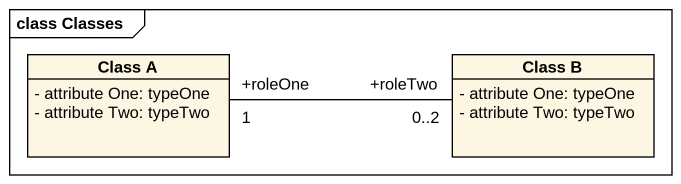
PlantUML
@startuml
mainframe class Classes
hide circle
hide empty members
skinparam classAttributeIconSize 0
class "Class A" as Class_A {
  - attribute One: typeOne
  - attribute Two: typeTwo
}
class "Class B" as Class_B {
  - attribute One: typeOne
  - attribute Two: typeTwo
}
Class_B "+roleTwo\n0..2" -left- "+roleOne\n1" Class_A
@enduml
